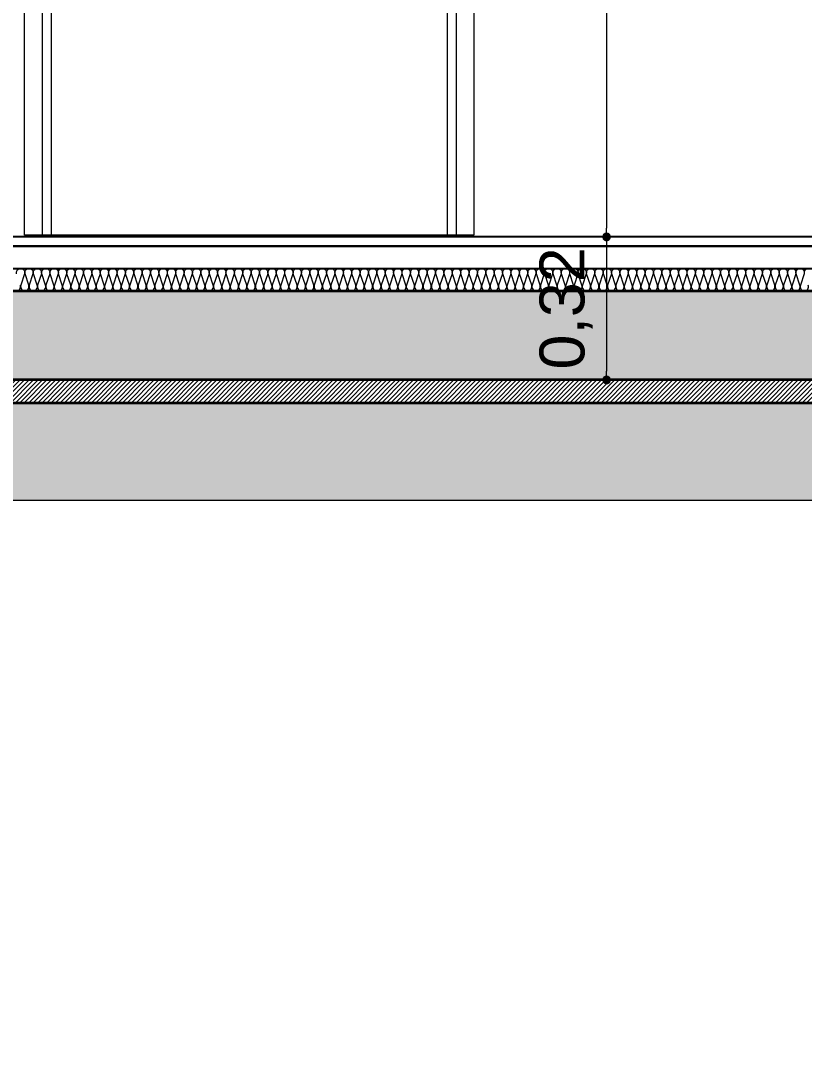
# Model space of a CAD drawing. Header units: metres. Extents: x 1838950 to 1842843, y 5171318 to 5174224.
# Drawn here: x 1841227.222 to 1841228.976, y 5171389.575 to 5171391.866 of the extents above; entities that cross this region are included whole.
import ezdxf

# ---------------------------------------------------------------- set-up
doc = ezdxf.new("R2010")
doc.units = ezdxf.units.M
doc.header["$LTSCALE"] = 0.0254
doc.header["$PDMODE"] = 1
doc.header["$PDSIZE"] = -2
doc.layers.get('0').update_dxf_attribs({"lineweight": 18})
doc.layers.get('DEFPOINTS').update_dxf_attribs({"lineweight": 18})
doc.layers.add('00 CHAZAL Coupe A.5', color=7, linetype='Continuous', lineweight=18)
doc.layers.add('00 CHAZAL INVISIBLE ARCHI', color=7, linetype='Continuous', lineweight=5)
doc.styles.add('Arial', font='arial.ttf')
doc.dimstyles.new('IS', dxfattribs={"dimtxt": 302.065972, "dimasz": 9.92187e-05, "dimexe": 2e-07, "dimexo": 1e-06, "dimgap": 3e-07, "dimtad": 1, "dimzin": 3, "dimtxsty": 'Arial', "dimblk": 'DOT', "dimblk1": 'DOT', "dimblk2": 'DOT', "dimcen": 0, "dimdle": 1e-06, "dimazin": 0, "dimtfac": 1, "dimtix": 1, "dimtmove": 0, "dimatfit": 0, "dimldrblk": 'DOT', "dimfxl": 1e-06, "dimfxlon": 1, "dimfrac": 2, "dimtolj": 1, "dimtzin": 3, "dimarcsym": 0})

# ---------------------------------------------------------------- blocks, each defined once
blk = doc.blocks.new('Groupe-1793-1')
at = {"layer": '00 CHAZAL Coupe A.5', "color": 7, "linetype": 'Continuous', "lineweight": 13}
for p, q in [((1841224.4753, 5171391.3112), (1841246.3779, 5171391.3112)), ((1841224.4753, 5171391.2612), (1841246.3779, 5171391.2612))]:
    blk.add_line(p, q, dxfattribs=at)
at = {"layer": '00 CHAZAL Coupe A.5', "color": 7, "linetype": 'Continuous', "lineweight": 13, "flags": 128}
for points in [[(1841227.2128, 5171391.2612, 0.511611), (1841227.2217, 5171391.2735)], [(1841227.2133, 5171391.2988, -0.511611), (1841227.2222, 5171391.3112, -0.511611), (1841227.2311, 5171391.2988), (1841227.2227, 5171391.2735, 0.511611), (1841227.2316, 5171391.2612, 0.511611), (1841227.2404, 5171391.2735), (1841227.232, 5171391.2988, -0.511611), (1841227.2409, 5171391.3112, -0.511611), (1841227.2498, 5171391.2988), (1841227.2414, 5171391.2735, 0.511611), (1841227.2503, 5171391.2612, 0.511611), (1841227.2592, 5171391.2735), (1841227.2508, 5171391.2988, -0.511611), (1841227.2597, 5171391.3112, -0.511611), (1841227.2686, 5171391.2988), (1841227.2602, 5171391.2735, 0.511611), (1841227.2691, 5171391.2612, 0.511611), (1841227.2779, 5171391.2735), (1841227.2695, 5171391.2988, -0.511611), (1841227.2784, 5171391.3112, -0.511611), (1841227.2873, 5171391.2988), (1841227.2789, 5171391.2735, 0.511611), (1841227.2878, 5171391.2612, 0.511611), (1841227.2967, 5171391.2735), (1841227.2883, 5171391.2988, -0.511611), (1841227.2972, 5171391.3112, -0.511611), (1841227.3061, 5171391.2988), (1841227.2977, 5171391.2735, 0.511611), (1841227.3066, 5171391.2612, 0.511611), (1841227.3154, 5171391.2735), (1841227.307, 5171391.2988, -0.511611), (1841227.3159, 5171391.3112, -0.511611), (1841227.3248, 5171391.2988), (1841227.3164, 5171391.2735, 0.511611), (1841227.3253, 5171391.2612, 0.511611), (1841227.3342, 5171391.2735), (1841227.3258, 5171391.2988, -0.511611), (1841227.3347, 5171391.3112, -0.511611), (1841227.3436, 5171391.2988), (1841227.3352, 5171391.2735, 0.511611), (1841227.3441, 5171391.2612, 0.511611), (1841227.3529, 5171391.2735), (1841227.3445, 5171391.2988, -0.511611), (1841227.3534, 5171391.3112, -0.511611), (1841227.3623, 5171391.2988), (1841227.3539, 5171391.2735, 0.511611), (1841227.3628, 5171391.2612, 0.511611), (1841227.3717, 5171391.2735), (1841227.3633, 5171391.2988, -0.511611), (1841227.3722, 5171391.3112, -0.511611), (1841227.3811, 5171391.2988), (1841227.3727, 5171391.2735, 0.511611), (1841227.3816, 5171391.2612, 0.511611), (1841227.3904, 5171391.2735), (1841227.382, 5171391.2988, -0.511611), (1841227.3909, 5171391.3112, -0.511611), (1841227.3998, 5171391.2988), (1841227.3914, 5171391.2735, 0.511611), (1841227.4003, 5171391.2612, 0.511611), (1841227.4092, 5171391.2735), (1841227.4008, 5171391.2988, -0.511611), (1841227.4097, 5171391.3112, -0.511611), (1841227.4186, 5171391.2988), (1841227.4102, 5171391.2735, 0.511611), (1841227.4191, 5171391.2612, 0.511611), (1841227.4279, 5171391.2735), (1841227.4195, 5171391.2988, -0.511611), (1841227.4284, 5171391.3112, -0.511611), (1841227.4373, 5171391.2988), (1841227.4289, 5171391.2735, 0.511611), (1841227.4378, 5171391.2612, 0.511611), (1841227.4467, 5171391.2735), (1841227.4383, 5171391.2988, -0.511611), (1841227.4472, 5171391.3112, -0.511611), (1841227.4561, 5171391.2988), (1841227.4477, 5171391.2735, 0.511611), (1841227.4566, 5171391.2612, 0.511611), (1841227.4654, 5171391.2735), (1841227.457, 5171391.2988, -0.511611), (1841227.4659, 5171391.3112, -0.511611), (1841227.4748, 5171391.2988), (1841227.4664, 5171391.2735, 0.511611), (1841227.4753, 5171391.2612, 0.511611), (1841227.4842, 5171391.2735), (1841227.4758, 5171391.2988, -0.511611), (1841227.4847, 5171391.3112, -0.511611), (1841227.4936, 5171391.2988), (1841227.4852, 5171391.2735, 0.511611), (1841227.4941, 5171391.2612, 0.511611), (1841227.5029, 5171391.2735), (1841227.4945, 5171391.2988, -0.511611), (1841227.5034, 5171391.3112, -0.511611), (1841227.5123, 5171391.2988), (1841227.5039, 5171391.2735, 0.511611), (1841227.5128, 5171391.2612, 0.511611), (1841227.5217, 5171391.2735), (1841227.5133, 5171391.2988, -0.511611), (1841227.5222, 5171391.3112, -0.511611), (1841227.5311, 5171391.2988), (1841227.5227, 5171391.2735, 0.511611), (1841227.5316, 5171391.2612, 0.511611), (1841227.5404, 5171391.2735), (1841227.532, 5171391.2988, -0.511611), (1841227.5409, 5171391.3112, -0.511611), (1841227.5498, 5171391.2988), (1841227.5414, 5171391.2735, 0.511611), (1841227.5503, 5171391.2612, 0.511611), (1841227.5592, 5171391.2735), (1841227.555, 5171391.2862)], [(1841227.555, 5171391.2862), (1841227.5508, 5171391.2988, -0.511611), (1841227.5597, 5171391.3112, -0.511611), (1841227.5686, 5171391.2988), (1841227.5602, 5171391.2735, 0.511611), (1841227.5691, 5171391.2612, 0.511611), (1841227.5779, 5171391.2735), (1841227.5695, 5171391.2988, -0.511611), (1841227.5784, 5171391.3112, -0.511611), (1841227.5873, 5171391.2988), (1841227.5789, 5171391.2735, 0.511611), (1841227.5878, 5171391.2612, 0.511611), (1841227.5967, 5171391.2735), (1841227.5883, 5171391.2988, -0.511611), (1841227.5972, 5171391.3112, -0.511611), (1841227.6061, 5171391.2988), (1841227.5977, 5171391.2735, 0.511611), (1841227.6066, 5171391.2612, 0.511611), (1841227.6154, 5171391.2735), (1841227.607, 5171391.2988, -0.511611), (1841227.6159, 5171391.3112, -0.511611), (1841227.6248, 5171391.2988), (1841227.6164, 5171391.2735, 0.511611), (1841227.6253, 5171391.2612, 0.511611), (1841227.6342, 5171391.2735), (1841227.6258, 5171391.2988, -0.511611), (1841227.6347, 5171391.3112, -0.511611), (1841227.6436, 5171391.2988), (1841227.6352, 5171391.2735, 0.511611), (1841227.6441, 5171391.2612, 0.511611), (1841227.6529, 5171391.2735), (1841227.6445, 5171391.2988, -0.511611), (1841227.6534, 5171391.3112, -0.511611), (1841227.6623, 5171391.2988), (1841227.6539, 5171391.2735, 0.511611), (1841227.6628, 5171391.2612, 0.511611), (1841227.6717, 5171391.2735), (1841227.6633, 5171391.2988, -0.511611), (1841227.6722, 5171391.3112, -0.511611), (1841227.6811, 5171391.2988), (1841227.6727, 5171391.2735, 0.511611), (1841227.6816, 5171391.2612, 0.511611), (1841227.6904, 5171391.2735), (1841227.682, 5171391.2988, -0.511611), (1841227.6909, 5171391.3112, -0.511611), (1841227.6998, 5171391.2988), (1841227.6914, 5171391.2735, 0.511611), (1841227.7003, 5171391.2612, 0.511611), (1841227.7092, 5171391.2735), (1841227.7008, 5171391.2988, -0.511611), (1841227.7097, 5171391.3112, -0.511611), (1841227.7186, 5171391.2988), (1841227.7102, 5171391.2735, 0.511611), (1841227.7191, 5171391.2612, 0.511611), (1841227.7279, 5171391.2735), (1841227.7195, 5171391.2988, -0.511611), (1841227.7284, 5171391.3112, -0.511611), (1841227.7373, 5171391.2988), (1841227.7289, 5171391.2735, 0.511611), (1841227.7378, 5171391.2612, 0.511611), (1841227.7467, 5171391.2735), (1841227.7383, 5171391.2988, -0.511611), (1841227.7472, 5171391.3112, -0.511611), (1841227.7561, 5171391.2988), (1841227.7477, 5171391.2735, 0.511611), (1841227.7566, 5171391.2612, 0.511611), (1841227.7654, 5171391.2735), (1841227.757, 5171391.2988, -0.511611), (1841227.7659, 5171391.3112, -0.511611), (1841227.7748, 5171391.2988), (1841227.7664, 5171391.2735, 0.511611), (1841227.7753, 5171391.2612, 0.511611), (1841227.7842, 5171391.2735), (1841227.7758, 5171391.2988, -0.511611), (1841227.7847, 5171391.3112, -0.511611), (1841227.7936, 5171391.2988), (1841227.7852, 5171391.2735, 0.511611), (1841227.7941, 5171391.2612, 0.511611), (1841227.8029, 5171391.2735), (1841227.7945, 5171391.2988, -0.511611), (1841227.8034, 5171391.3112, -0.511611), (1841227.8123, 5171391.2988), (1841227.8039, 5171391.2735, 0.511611), (1841227.8128, 5171391.2612, 0.511611), (1841227.8217, 5171391.2735), (1841227.8133, 5171391.2988, -0.511611), (1841227.8222, 5171391.3112, -0.511611), (1841227.8311, 5171391.2988), (1841227.8227, 5171391.2735, 0.511611), (1841227.8316, 5171391.2612, 0.511611), (1841227.8404, 5171391.2735), (1841227.832, 5171391.2988, -0.511611), (1841227.8409, 5171391.3112, -0.511611), (1841227.8498, 5171391.2988), (1841227.8414, 5171391.2735, 0.511611), (1841227.8503, 5171391.2612, 0.511611), (1841227.8592, 5171391.2735), (1841227.8508, 5171391.2988, -0.511611), (1841227.8597, 5171391.3112, -0.511611), (1841227.8686, 5171391.2988), (1841227.8602, 5171391.2735, 0.511611), (1841227.8691, 5171391.2612, 0.511611), (1841227.8779, 5171391.2735), (1841227.8695, 5171391.2988, -0.511611), (1841227.8784, 5171391.3112, -0.511611), (1841227.8873, 5171391.2988), (1841227.8789, 5171391.2735, 0.511611), (1841227.8878, 5171391.2612, 0.511611), (1841227.8967, 5171391.2735), (1841227.8883, 5171391.2988, -0.511611), (1841227.8972, 5171391.3112)], [(1841227.8972, 5171391.3112, -0.511611), (1841227.9061, 5171391.2988), (1841227.8977, 5171391.2735, 0.511611), (1841227.9066, 5171391.2612, 0.511611), (1841227.9154, 5171391.2735), (1841227.907, 5171391.2988, -0.511611), (1841227.9159, 5171391.3112, -0.511611), (1841227.9248, 5171391.2988), (1841227.9164, 5171391.2735, 0.511611), (1841227.9253, 5171391.2612, 0.511611), (1841227.9342, 5171391.2735), (1841227.9258, 5171391.2988, -0.511611), (1841227.9347, 5171391.3112, -0.511611), (1841227.9436, 5171391.2988), (1841227.9352, 5171391.2735, 0.511611), (1841227.9441, 5171391.2612, 0.511611), (1841227.9529, 5171391.2735), (1841227.9445, 5171391.2988, -0.511611), (1841227.9534, 5171391.3112, -0.511611), (1841227.9623, 5171391.2988), (1841227.9539, 5171391.2735, 0.511611), (1841227.9628, 5171391.2612, 0.511611), (1841227.9717, 5171391.2735), (1841227.9633, 5171391.2988, -0.511611), (1841227.9722, 5171391.3112, -0.511611), (1841227.9811, 5171391.2988), (1841227.9727, 5171391.2735, 0.511611), (1841227.9816, 5171391.2612, 0.511611), (1841227.9904, 5171391.2735), (1841227.982, 5171391.2988, -0.511611), (1841227.9909, 5171391.3112, -0.511611), (1841227.9998, 5171391.2988), (1841227.9914, 5171391.2735, 0.511611), (1841228.0003, 5171391.2612, 0.511611), (1841228.0092, 5171391.2735), (1841228.0008, 5171391.2988, -0.511611), (1841228.0097, 5171391.3112, -0.511611), (1841228.0186, 5171391.2988), (1841228.0102, 5171391.2735, 0.511611), (1841228.0191, 5171391.2612, 0.511611), (1841228.0279, 5171391.2735), (1841228.0195, 5171391.2988, -0.511611), (1841228.0284, 5171391.3112, -0.511611), (1841228.0373, 5171391.2988), (1841228.0289, 5171391.2735, 0.511611), (1841228.0378, 5171391.2612, 0.511611), (1841228.0467, 5171391.2735), (1841228.0383, 5171391.2988, -0.511611), (1841228.0472, 5171391.3112, -0.511611), (1841228.0561, 5171391.2988), (1841228.0477, 5171391.2735, 0.511611), (1841228.0566, 5171391.2612, 0.511611), (1841228.0654, 5171391.2735), (1841228.057, 5171391.2988, -0.511611), (1841228.0659, 5171391.3112, -0.511611), (1841228.0748, 5171391.2988), (1841228.0664, 5171391.2735, 0.511611), (1841228.0753, 5171391.2612, 0.511611), (1841228.0842, 5171391.2735), (1841228.0758, 5171391.2988, -0.511611), (1841228.0847, 5171391.3112, -0.511611), (1841228.0936, 5171391.2988), (1841228.0852, 5171391.2735, 0.511611), (1841228.0941, 5171391.2612, 0.511611), (1841228.1029, 5171391.2735), (1841228.0945, 5171391.2988, -0.511611), (1841228.1034, 5171391.3112, -0.511611), (1841228.1123, 5171391.2988), (1841228.1039, 5171391.2735, 0.511611), (1841228.1128, 5171391.2612, 0.511611), (1841228.1217, 5171391.2735), (1841228.1133, 5171391.2988, -0.511611), (1841228.1222, 5171391.3112, -0.511611), (1841228.1311, 5171391.2988), (1841228.1227, 5171391.2735, 0.511611), (1841228.1316, 5171391.2612, 0.511611), (1841228.1404, 5171391.2735), (1841228.132, 5171391.2988, -0.511611), (1841228.1409, 5171391.3112, -0.511611), (1841228.1498, 5171391.2988), (1841228.1414, 5171391.2735, 0.511611), (1841228.1503, 5171391.2612, 0.511611), (1841228.1592, 5171391.2735), (1841228.1508, 5171391.2988, -0.511611), (1841228.1597, 5171391.3112, -0.511611), (1841228.1686, 5171391.2988), (1841228.1602, 5171391.2735, 0.511611), (1841228.1691, 5171391.2612, 0.511611), (1841228.1779, 5171391.2735), (1841228.1695, 5171391.2988, -0.511611), (1841228.1784, 5171391.3112, -0.511611), (1841228.1873, 5171391.2988), (1841228.1789, 5171391.2735, 0.511611), (1841228.1878, 5171391.2612, 0.511611), (1841228.1967, 5171391.2735), (1841228.1883, 5171391.2988, -0.511611), (1841228.1972, 5171391.3112, -0.511611), (1841228.2061, 5171391.2988), (1841228.1977, 5171391.2735, 0.511611), (1841228.2066, 5171391.2612, 0.511611), (1841228.2154, 5171391.2735), (1841228.207, 5171391.2988, -0.511611), (1841228.2159, 5171391.3112, -0.511611), (1841228.2248, 5171391.2988), (1841228.2164, 5171391.2735, 0.511611), (1841228.2253, 5171391.2612, 0.511611), (1841228.2342, 5171391.2735), (1841228.2258, 5171391.2988, -0.511611), (1841228.2347, 5171391.3112, -0.511611), (1841228.2436, 5171391.2988), (1841228.2394, 5171391.2862)], [(1841228.2394, 5171391.2862), (1841228.2352, 5171391.2735, 0.511611), (1841228.2441, 5171391.2612, 0.511611), (1841228.2529, 5171391.2735), (1841228.2445, 5171391.2988, -0.511611), (1841228.2534, 5171391.3112, -0.511611), (1841228.2623, 5171391.2988), (1841228.2539, 5171391.2735, 0.511611), (1841228.2628, 5171391.2612, 0.511611), (1841228.2717, 5171391.2735), (1841228.2633, 5171391.2988, -0.511611), (1841228.2722, 5171391.3112, -0.511611), (1841228.2811, 5171391.2988), (1841228.2727, 5171391.2735, 0.511611), (1841228.2816, 5171391.2612, 0.511611), (1841228.2904, 5171391.2735), (1841228.282, 5171391.2988, -0.511611), (1841228.2909, 5171391.3112, -0.511611), (1841228.2998, 5171391.2988), (1841228.2914, 5171391.2735, 0.511611), (1841228.3003, 5171391.2612, 0.511611), (1841228.3092, 5171391.2735), (1841228.3008, 5171391.2988, -0.511611), (1841228.3097, 5171391.3112, -0.511611), (1841228.3186, 5171391.2988), (1841228.3102, 5171391.2735, 0.511611), (1841228.3191, 5171391.2612, 0.511611), (1841228.3279, 5171391.2735), (1841228.3195, 5171391.2988, -0.511611), (1841228.3284, 5171391.3112, -0.511611), (1841228.3373, 5171391.2988), (1841228.3289, 5171391.2735, 0.511611), (1841228.3378, 5171391.2612, 0.511611), (1841228.3467, 5171391.2735), (1841228.3383, 5171391.2988, -0.511611), (1841228.3472, 5171391.3112, -0.511611), (1841228.3561, 5171391.2988), (1841228.3477, 5171391.2735, 0.511611), (1841228.3566, 5171391.2612, 0.511611), (1841228.3654, 5171391.2735), (1841228.357, 5171391.2988, -0.511611), (1841228.3659, 5171391.3112, -0.511611), (1841228.3748, 5171391.2988), (1841228.3664, 5171391.2735, 0.511611), (1841228.3753, 5171391.2612, 0.511611), (1841228.3842, 5171391.2735), (1841228.3758, 5171391.2988, -0.511611), (1841228.3847, 5171391.3112, -0.511611), (1841228.3936, 5171391.2988), (1841228.3852, 5171391.2735, 0.511611), (1841228.3941, 5171391.2612, 0.511611), (1841228.4029, 5171391.2735), (1841228.3945, 5171391.2988, -0.511611), (1841228.4034, 5171391.3112, -0.511611), (1841228.4123, 5171391.2988), (1841228.4039, 5171391.2735, 0.511611), (1841228.4128, 5171391.2612, 0.511611), (1841228.4217, 5171391.2735), (1841228.4133, 5171391.2988, -0.511611), (1841228.4222, 5171391.3112, -0.511611), (1841228.4311, 5171391.2988), (1841228.4227, 5171391.2735, 0.511611), (1841228.4316, 5171391.2612, 0.511611), (1841228.4404, 5171391.2735), (1841228.432, 5171391.2988, -0.511611), (1841228.4409, 5171391.3112, -0.511611), (1841228.4498, 5171391.2988), (1841228.4414, 5171391.2735, 0.511611), (1841228.4503, 5171391.2612, 0.511611), (1841228.4592, 5171391.2735), (1841228.4508, 5171391.2988, -0.511611), (1841228.4597, 5171391.3112, -0.511611), (1841228.4686, 5171391.2988), (1841228.4602, 5171391.2735, 0.511611), (1841228.4691, 5171391.2612, 0.511611), (1841228.4779, 5171391.2735), (1841228.4695, 5171391.2988, -0.511611), (1841228.4784, 5171391.3112, -0.511611), (1841228.4873, 5171391.2988), (1841228.4789, 5171391.2735, 0.511611), (1841228.4878, 5171391.2612, 0.511611), (1841228.4967, 5171391.2735), (1841228.4883, 5171391.2988, -0.511611), (1841228.4972, 5171391.3112, -0.511611), (1841228.5061, 5171391.2988), (1841228.4977, 5171391.2735, 0.511611), (1841228.5066, 5171391.2612, 0.511611), (1841228.5154, 5171391.2735), (1841228.507, 5171391.2988, -0.511611), (1841228.5159, 5171391.3112, -0.511611), (1841228.5248, 5171391.2988), (1841228.5164, 5171391.2735, 0.511611), (1841228.5253, 5171391.2612, 0.511611), (1841228.5342, 5171391.2735), (1841228.5258, 5171391.2988, -0.511611), (1841228.5347, 5171391.3112, -0.511611), (1841228.5436, 5171391.2988), (1841228.5352, 5171391.2735, 0.511611), (1841228.5441, 5171391.2612, 0.511611), (1841228.5529, 5171391.2735), (1841228.5445, 5171391.2988, -0.511611), (1841228.5534, 5171391.3112, -0.511611), (1841228.5623, 5171391.2988), (1841228.5539, 5171391.2735, 0.511611), (1841228.5628, 5171391.2612, 0.511611), (1841228.5717, 5171391.2735), (1841228.5633, 5171391.2988, -0.511611), (1841228.5722, 5171391.3112, -0.511611), (1841228.5811, 5171391.2988), (1841228.5727, 5171391.2735, 0.511611), (1841228.5816, 5171391.2612)], [(1841228.5816, 5171391.2612, 0.511611), (1841228.5904, 5171391.2735), (1841228.582, 5171391.2988, -0.511611), (1841228.5909, 5171391.3112, -0.511611), (1841228.5998, 5171391.2988), (1841228.5914, 5171391.2735, 0.511611), (1841228.6003, 5171391.2612, 0.511611), (1841228.6092, 5171391.2735), (1841228.6008, 5171391.2988, -0.511611), (1841228.6097, 5171391.3112, -0.511611), (1841228.6186, 5171391.2988), (1841228.6102, 5171391.2735, 0.511611), (1841228.6191, 5171391.2612, 0.511611), (1841228.6279, 5171391.2735), (1841228.6195, 5171391.2988, -0.511611), (1841228.6284, 5171391.3112, -0.511611), (1841228.6373, 5171391.2988), (1841228.6289, 5171391.2735, 0.511611), (1841228.6378, 5171391.2612, 0.511611), (1841228.6467, 5171391.2735), (1841228.6383, 5171391.2988, -0.511611), (1841228.6472, 5171391.3112, -0.511611), (1841228.6561, 5171391.2988), (1841228.6477, 5171391.2735, 0.511611), (1841228.6566, 5171391.2612, 0.511611), (1841228.6654, 5171391.2735), (1841228.657, 5171391.2988, -0.511611), (1841228.6659, 5171391.3112, -0.511611), (1841228.6748, 5171391.2988), (1841228.6664, 5171391.2735, 0.511611), (1841228.6753, 5171391.2612, 0.511611), (1841228.6842, 5171391.2735), (1841228.6758, 5171391.2988, -0.511611), (1841228.6847, 5171391.3112, -0.511611), (1841228.6936, 5171391.2988), (1841228.6852, 5171391.2735, 0.511611), (1841228.6941, 5171391.2612, 0.511611), (1841228.7029, 5171391.2735), (1841228.6945, 5171391.2988, -0.511611), (1841228.7034, 5171391.3112, -0.511611), (1841228.7123, 5171391.2988), (1841228.7039, 5171391.2735, 0.511611), (1841228.7128, 5171391.2612, 0.511611), (1841228.7217, 5171391.2735), (1841228.7133, 5171391.2988, -0.511611), (1841228.7222, 5171391.3112, -0.511611), (1841228.7311, 5171391.2988), (1841228.7227, 5171391.2735, 0.511611), (1841228.7316, 5171391.2612, 0.511611), (1841228.7404, 5171391.2735), (1841228.732, 5171391.2988, -0.511611), (1841228.7409, 5171391.3112, -0.511611), (1841228.7498, 5171391.2988), (1841228.7414, 5171391.2735, 0.511611), (1841228.7503, 5171391.2612, 0.511611), (1841228.7592, 5171391.2735), (1841228.7508, 5171391.2988, -0.511611), (1841228.7597, 5171391.3112, -0.511611), (1841228.7686, 5171391.2988), (1841228.7602, 5171391.2735, 0.511611), (1841228.7691, 5171391.2612, 0.511611), (1841228.7779, 5171391.2735), (1841228.7695, 5171391.2988, -0.511611), (1841228.7784, 5171391.3112, -0.511611), (1841228.7873, 5171391.2988), (1841228.7789, 5171391.2735, 0.511611), (1841228.7878, 5171391.2612, 0.511611), (1841228.7967, 5171391.2735), (1841228.7883, 5171391.2988, -0.511611), (1841228.7972, 5171391.3112, -0.511611), (1841228.8061, 5171391.2988), (1841228.7977, 5171391.2735, 0.511611), (1841228.8066, 5171391.2612, 0.511611), (1841228.8154, 5171391.2735), (1841228.807, 5171391.2988, -0.511611), (1841228.8159, 5171391.3112, -0.511611), (1841228.8248, 5171391.2988), (1841228.8164, 5171391.2735, 0.511611), (1841228.8253, 5171391.2612, 0.511611), (1841228.8342, 5171391.2735), (1841228.8258, 5171391.2988, -0.511611), (1841228.8347, 5171391.3112, -0.511611), (1841228.8436, 5171391.2988), (1841228.8352, 5171391.2735, 0.511611), (1841228.8441, 5171391.2612, 0.511611), (1841228.8529, 5171391.2735), (1841228.8445, 5171391.2988, -0.511611), (1841228.8534, 5171391.3112, -0.511611), (1841228.8623, 5171391.2988), (1841228.8539, 5171391.2735, 0.511611), (1841228.8628, 5171391.2612, 0.511611), (1841228.8717, 5171391.2735), (1841228.8633, 5171391.2988, -0.511611), (1841228.8722, 5171391.3112, -0.511611), (1841228.8811, 5171391.2988), (1841228.8727, 5171391.2735, 0.511611), (1841228.8816, 5171391.2612, 0.511611), (1841228.8904, 5171391.2735), (1841228.882, 5171391.2988, -0.511611), (1841228.8909, 5171391.3112, -0.511611), (1841228.8998, 5171391.2988), (1841228.8914, 5171391.2735, 0.511611), (1841228.9003, 5171391.2612, 0.511611), (1841228.9092, 5171391.2735), (1841228.9008, 5171391.2988, -0.511611), (1841228.9097, 5171391.3112, -0.511611), (1841228.9186, 5171391.2988), (1841228.9102, 5171391.2735, 0.511611), (1841228.9191, 5171391.2612, 0.511611), (1841228.9279, 5171391.2735), (1841228.9237, 5171391.2862)], [(1841228.9237, 5171391.2862), (1841228.9195, 5171391.2988, -0.511611), (1841228.9284, 5171391.3112, -0.511611), (1841228.9373, 5171391.2988), (1841228.9289, 5171391.2735, 0.511611), (1841228.9378, 5171391.2612, 0.511611), (1841228.9467, 5171391.2735), (1841228.9383, 5171391.2988, -0.511611), (1841228.9472, 5171391.3112, -0.511611), (1841228.9561, 5171391.2988), (1841228.9477, 5171391.2735, 0.511611), (1841228.9566, 5171391.2612, 0.511611), (1841228.9654, 5171391.2735), (1841228.957, 5171391.2988, -0.511611), (1841228.9659, 5171391.3112, -0.511611), (1841228.9748, 5171391.2988), (1841228.9664, 5171391.2735, 0.511611), (1841228.9753, 5171391.2612, 0.511611), (1841228.9842, 5171391.2735)], [(1841228.9758, 5171391.2988, -0.511611), (1841228.9847, 5171391.3112, -0.511611)]]:
    blk.add_lwpolyline(points, format="xyb", dxfattribs=at)
blk = doc.blocks.new('Groupe-1797-1')
at = {"layer": '00 CHAZAL Coupe A.5', "color": 7, "linetype": 'Continuous', "lineweight": 18, "flags": 128}
blk.add_lwpolyline([(1841227.2309, 5171393.4854), (1841228.2362, 5171393.4854), (1841228.2362, 5171391.3854), (1841227.2309, 5171391.3854)], close=True, dxfattribs=at)
at = {"layer": '00 CHAZAL Coupe A.5', "color": 7, "linetype": 'Continuous', "lineweight": 13, "flags": 128}
blk.add_lwpolyline([(1841227.2709, 5171393.4454), (1841228.1962, 5171393.4454), (1841228.1962, 5171391.3854), (1841227.2709, 5171391.3854)], close=True, dxfattribs=at)
at = {"layer": '00 CHAZAL Coupe A.5', "color": 7, "linetype": 'Continuous', "lineweight": 5, "flags": 128}
blk.add_lwpolyline([(1841227.2909, 5171393.4254), (1841228.1762, 5171393.4254), (1841228.1762, 5171391.3854), (1841227.2909, 5171391.3854)], close=True, dxfattribs=at)
blk = doc.blocks.new('_DOT')
at = {"color": 0, "linetype": 'ByBlock', "lineweight": -2}
blk.add_line((-0.5, 0), (-1, 0), dxfattribs=at)
at = {"color": 0, "linetype": 'ByBlock', "const_width": 0.5}
blk.add_lwpolyline([(-0.25, 0, 1), (0.25, 0, 1)], format="xyb", close=True, dxfattribs=at)
blk = doc.blocks.new('*D637')
at = {"layer": '00 CHAZAL Coupe A.5', "color": 0, "linetype": 'Continuous', "lineweight": -2, "transparency": 16777216}
for p, q in [((1841228.5327, 5171393.8514), (1841228.5329, 5171393.8514)), ((1841228.5329, 5171393.8315), (1841228.5329, 5171391.4015)), ((1841228.5327, 5171391.3817), (1841228.5329, 5171391.3817))]:
    blk.add_line(p, q, dxfattribs=at)
at = {"layer": 'DEFPOINTS', "color": 0, "transparency": 16777216}
for p in [(1841228.265, 5171393.8514), (1841228.1391, 5171391.3817), (1841228.5329, 5171391.3817)]:
    blk.add_point(p, dxfattribs=at)
at = {"layer": '00 CHAZAL Coupe A.5', "color": 0, "lineweight": -2, "transparency": 16777216, "xscale": 0.01984375, "yscale": 0.01984375, "zscale": 0.01984375}
for p, rotation in [((1841228.5329, 5171393.8514), 90), ((1841228.5329, 5171391.3817), 270)]:
    blk.add_blockref('_DOT', p, dxfattribs=dict(at, rotation=rotation))
at = {"layer": '00 CHAZAL Coupe A.5', "color": 0, "lineweight": 5, "transparency": 16777216, "insert": (1841228.4425, 5171392.6165), "char_height": 0.10051, "attachment_point": 5, "rotation": 90, "style": 'Arial'}
blk.add_mtext('\\A1;2,47', dxfattribs=at)
blk = doc.blocks.new('*D638')
at = {"layer": '00 CHAZAL Coupe A.5', "color": 0, "linetype": 'Continuous', "lineweight": -2, "transparency": 16777216}
for p, q in [((1841228.5327, 5171391.3817), (1841228.5329, 5171391.3817)), ((1841228.5329, 5171391.3619), (1841228.5329, 5171391.0816)), ((1841228.5327, 5171391.0617), (1841228.5329, 5171391.0617))]:
    blk.add_line(p, q, dxfattribs=at)
at = {"layer": 'DEFPOINTS', "color": 0, "transparency": 16777216}
for p in [(1841228.1391, 5171391.3817), (1841228.3238, 5171391.0617), (1841228.5329, 5171391.0617)]:
    blk.add_point(p, dxfattribs=at)
at = {"layer": '00 CHAZAL Coupe A.5', "color": 0, "lineweight": -2, "transparency": 16777216, "xscale": 0.01984375, "yscale": 0.01984375, "zscale": 0.01984375}
for p, rotation in [((1841228.5329, 5171391.3817), 90), ((1841228.5329, 5171391.0617), 270)]:
    blk.add_blockref('_DOT', p, dxfattribs=dict(at, rotation=rotation))
at = {"layer": '00 CHAZAL Coupe A.5', "color": 0, "lineweight": 5, "transparency": 16777216, "insert": (1841228.4425, 5171391.2217), "char_height": 0.10051, "attachment_point": 5, "rotation": 90, "style": 'Arial'}
blk.add_mtext('\\A1;0,32', dxfattribs=at)
blk = doc.blocks.new('Groupe-2016-1')
at = {"layer": '00 CHAZAL Coupe A.5', "color": 7, "linetype": 'Continuous', "lineweight": 5}
for base, p1, p2, picture, middle in [((1841228.5329, 5171391.3817), (1841228.265, 5171393.8514), (1841228.1391, 5171391.3817), '*D637', (1841228.4425, 5171392.6165)), ((1841228.5329, 5171391.0617), (1841228.1391, 5171391.3817), (1841228.3238, 5171391.0617), '*D638', (1841228.4425, 5171391.2217))]:
    dim = blk.add_linear_dim(base=base, p1=p1, p2=p2, angle=270, dimstyle='IS', override={"dimtxt": 0.100506, "dimasz": 0.019844, "dimexe": 4e-05, "dimgap": 0.03, "dimpost": '<>', "dimtxsty": 'Arial', "dimdle": 0.0002, "dimtmove": 2, "dimfxl": 0.0002}, dxfattribs=at)
    dim.commit()
    dim.dimension.update_dxf_attribs({"geometry": picture, "text_midpoint": middle})

msp = doc.modelspace()

# ---------------------------------------------------------------- hatches: boundary and pattern name
at = {"layer": '00 CHAZAL Coupe A.5', "linetype": 'Continuous', "lineweight": 0, "true_color": 0xaaaaaa}
h = msp.add_hatch(color=253, dxfattribs=at)
h.paths.add_polyline_path([(1841239.1099, 5171403.2439), (1841238.9499, 5171403.2439), (1841238.9499, 5171402.522), (1841224.6549, 5171402.522), (1841224.6549, 5171402.8722), (1841224.4749, 5171402.8722), (1841224.4749, 5171402.3262), (1841224.4753, 5171402.3262), (1841224.4753, 5171402.2722), (1841231.9236, 5171402.2722), (1841231.9236, 5171399.7325), (1841224.6553, 5171399.7325), (1841224.6553, 5171399.7322), (1841224.4753, 5171399.7322), (1841224.4753, 5171399.4822), (1841236.9879, 5171399.4822), (1841236.9879, 5171399.1129), (1841237.088, 5171399.1129), (1841237.088, 5171399.4822), (1841238.9303, 5171399.4822), (1841238.9303, 5171396.9425), (1841224.4753, 5171396.9425), (1841224.4753, 5171396.6924), (1841246.3779, 5171396.6924), (1841246.3779, 5171394.1015), (1841224.4753, 5171394.1015), (1841224.4753, 5171394.1014), (1841224.475, 5171394.1014), (1841224.475, 5171393.8514), (1841246.3779, 5171393.8514), (1841246.3779, 5171391.2612), (1841224.4753, 5171391.2612), (1841224.4753, 5171390.5112), (1841224.6553, 5171390.5657), (1841224.6553, 5171391.0317), (1841224.655, 5171391.0317), (1841224.655, 5171391.0617), (1841241.8826, 5171391.0617), (1841241.8826, 5171387.4772), (1841242.0826, 5171387.5343), (1841242.0826, 5171388.1704), (1841244.3829, 5171388.1704), (1841244.3829, 5171387.5928), (1841244.5758, 5171387.6477), (1841244.5758, 5171388.221), (1841251.1924, 5171388.221), (1841251.1924, 5171387.7397), (1841251.3529, 5171387.7877), (1841251.3529, 5171393.7041), (1841251.3532, 5171393.7041), (1841251.3532, 5171393.7364), (1841251.3524, 5171393.7364), (1841251.3524, 5171395.1234), (1841251.233, 5171395.1344), (1841251.233, 5171395.1634), (1841251.232, 5171395.1634), (1841251.232, 5171395.1656), (1841251.1924, 5171395.1656), (1841251.1924, 5171394.1015), (1841246.5578, 5171394.1015), (1841246.5578, 5171396.7225), (1841251.1924, 5171396.7225), (1841251.1924, 5171396.4894), (1841251.3524, 5171396.4894), (1841251.3524, 5171396.5307), (1841251.3529, 5171396.5307), (1841251.3529, 5171396.5567), (1841251.3524, 5171396.5567), (1841251.3524, 5171396.7225), (1841252.3408, 5171396.7225), (1841252.3408, 5171396.9289), (1841251.7205, 5171396.938), (1841251.7205, 5171396.9378), (1841251.3624, 5171396.9425), (1841251.3524, 5171396.9425), (1841251.3524, 5171397.0702), (1841251.3529, 5171397.0702), (1841251.3529, 5171397.2461), (1841251.3524, 5171397.2461), (1841251.3524, 5171397.2682), (1841251.3525, 5171397.2682), (1841251.3525, 5171397.4122), (1841251.3523, 5171397.4122), (1841251.3523, 5171397.4392), (1841251.1924, 5171397.4392), (1841251.1924, 5171396.9425), (1841245.1091, 5171396.9425), (1841245.0859, 5171396.9707), (1841245.0026, 5171397.1727), (1841244.92, 5171397.1734), (1841244.92, 5171397.1734), (1841244.9193, 5171397.1734), (1841244.9193, 5171396.9443), (1841244.9196, 5171396.9425), (1841239.1105, 5171396.9425), (1841239.1105, 5171399.2922), (1841239.1099, 5171399.2922), (1841239.1099, 5171399.5122), (1841244.863, 5171399.5122), (1841244.863, 5171399.5125), (1841244.9574, 5171399.5125), (1841244.9574, 5171399.4392), (1841245.1173, 5171399.4392), (1841245.1173, 5171399.4452), (1841245.1176, 5171399.4452), (1841245.1176, 5171399.5125), (1841246.106, 5171399.5125), (1841246.106, 5171399.7247), (1841245.4555, 5171399.7356), (1841245.455, 5171399.7343), (1841245.1176, 5171399.7399), (1841245.1176, 5171400.2325), (1841244.8176, 5171400.2325), (1841244.8176, 5171399.7325), (1841239.1099, 5171399.7325)])
h.paths.add_polyline_path([(1841244.3829, 5171391.0412), (1841244.3829, 5171388.4209), (1841242.0826, 5171388.4209), (1841242.0826, 5171391.0412)])
h.paths.add_polyline_path([(1841246.3779, 5171391.0412), (1841246.3779, 5171388.421), (1841244.5758, 5171388.421), (1841244.5758, 5171391.0412)])
h.paths.add_polyline_path([(1841251.1924, 5171391.0412), (1841251.1924, 5171390.9013), (1841251.1926, 5171390.9013), (1841251.1926, 5171390.8638), (1841251.1926, 5171390.8638), (1841251.1926, 5171388.421), (1841246.5578, 5171388.421), (1841246.5578, 5171391.0412)])
h.paths.add_polyline_path([(1841251.1924, 5171393.8815), (1841251.1924, 5171391.2612), (1841246.5579, 5171391.2612), (1841246.5579, 5171393.8815)])
h.paths.add_polyline_path([(1841244.92, 5171397.1734), (1841244.92, 5171397.1725), (1841244.9193, 5171397.1734)])
h.paths.add_polyline_path([(1841238.9303, 5171402.302), (1841238.9303, 5171399.7325), (1841238.5979, 5171399.7325), (1841232.1036, 5171399.7325), (1841232.1036, 5171402.3015), (1841238.8522, 5171402.302)])
at = {"layer": '00 CHAZAL Coupe A.5', "linetype": 'Continuous', "lineweight": 5, "true_color": 0xc0c0c0}
h = msp.add_hatch(dxfattribs=at)
h.set_pattern_fill('BOIS 45', color=9, style=0, pattern_type=2)
h.set_pattern_definition([(45, (388.169114, 220.869576), (0, -0.01), [])])
h.paths.add_polyline_path([(1841224.655, 5171391.0617), (1841241.8826, 5171391.0617), (1841241.8826, 5171391.0084), (1841224.655, 5171391.0084)])
at = {"layer": '00 CHAZAL Coupe A.5', "linetype": 'Continuous', "lineweight": 18, "true_color": 0x848484}
h = msp.add_hatch(dxfattribs=at)
h.set_pattern_fill('TERRE', color=252, style=0, pattern_type=2)
h.set_pattern_definition([(50.653053618, (8059.75722, -2728.5677), (-2e-14, -0.512282759326), [0.473175133422, -0.18927005337]), (50.653053618, (8059.75794, -2728.71344), (-2e-14, -0.512282759326), [0.66131157138, -0.00113361541]), (50.653053618, (8059.75722, -2728.641), (-2e-14, -0.512282759326), [0.567810160106, -0.094635026684]), (50.653053618, (8059.75722, -2728.4944), (-2e-14, -0.512282759326), [0.378540106738, -0.283905080053]), (-50.653053618, (8059.93722, -2728.20116), (-2e-14, -0.512282759326), [0.047317513342, -0.61512767345]), (-50.653053618, (8059.87722, -2728.20116), (-2e-14, -0.512282759326), [0.094635026684, -0.567810160106]), (-50.653053618, (8059.8174, -2728.20116), (-2e-14, -0.512282759326), [0.141666563576, -0.520778623215]), (-50.653053618, (8059.75722, -2728.20116), (-2e-14, -0.512282759326), [0.18927005337, -0.47317513342]), (50.653053618, (8060.05794, -2728.71344), (-2e-14, -0.512282759326), [0.188136437957, -0.474308748834]), (50.653053618, (8060.11794, -2728.71344), (-2e-14, -0.512282759326), [0.093501411273, -0.56894377552]), (50.653053618, (8059.99794, -2728.71344), (-2e-14, -0.512282759326), [0.28277146464, -0.37967372215]), (-50.653053618, (8060.14722, -2728.2378), (-2e-14, -0.512282759326), [0.047317513342, -0.61512767345]), (-50.653053618, (8060.11722, -2728.27447), (-2e-14, -0.512282759326), [0.094635026684, -0.567810160106]), (-50.653053618, (8060.08722, -2728.31112), (-2e-14, -0.512282759326), [0.141952540027, -0.520492646764]), (-50.653053618, (8060.05722, -2728.34778), (-2e-14, -0.512282759326), [0.18927005337, -0.473175133422]), (-50.653053618, (8060.02722, -2728.38443), (-2e-14, -0.512282759326), [0.18927005337, -0.473175133422]), (-50.653053618, (8059.99722, -2728.4211), (-2e-14, -0.512282759326), [0.18927005337, -0.473175133422]), (-50.653053618, (8059.96722, -2728.45774), (-2e-14, -0.512282759326), [0.18927005337, -0.473175133422]), (-50.653053618, (8059.75722, -2728.27447), (-2e-14, -0.512282759326), [0.141952540027, -0.520492646764]), (-50.653053618, (8059.93722, -2728.4944), (-2e-14, -0.512282759326), [0.18927005337, -0.473175133422]), (-50.653053618, (8059.75722, -2728.34778), (-2e-14, -0.512282759326), [0.094635026684, -0.567810160106]), (-50.653053618, (8059.90722, -2728.53105), (-2e-14, -0.512282759326), [0.18927005337, -0.47317513342]), (-50.653053618, (8059.75722, -2728.42103), (-2e-14, -0.512282759326), [0.04735163323, -0.61509355356]), (-50.653053618, (8059.87723, -2728.5677), (-2e-14, -0.512282759326), [0.188117174406, -0.474328012385]), (-50.653053618, (8059.75722, -2728.49427), (-2e-14, -0.512282759326), [7.8680638e-05, -0.662366506153]), (-50.653053618, (8059.84725, -2728.60432), (-2e-14, -0.512282759326), [0.140796977538, -0.521648209253]), (-50.653053618, (8059.81723, -2728.641), (-2e-14, -0.512282759326), [0.093501564264, -0.568943622526]), (-50.653053618, (8059.78723, -2728.67766), (-2e-14, -0.512282759326), [0.046188138633, -0.616257048158])])
h.paths.add_polyline_path([(1841224.655, 5171391.0117), (1841241.8826, 5171391.0117), (1841241.8826, 5171390.7917), (1841241.8888, 5171390.7917), (1841241.8763, 5171388.276), (1841241.8818, 5171387.4786), (1841239.9012, 5171390.7917), (1841225.0013, 5171390.7917), (1841224.6553, 5171390.5657), (1841224.6553, 5171390.7917), (1841224.655, 5171390.7917)])

# ---------------------------------------------------------------- linework, layer by layer
at = {"layer": '00 CHAZAL Coupe A.5', "color": 7, "linetype": 'Continuous', "lineweight": 25, "flags": 128}
for points in [[(1841224.4753, 5171391.3817), (1841224.4753, 5171391.3607), (1841246.3779, 5171391.3607), (1841246.3779, 5171391.3817)], [(1841224.4753, 5171391.3607), (1841224.4753, 5171391.3107), (1841246.3779, 5171391.3107), (1841246.3779, 5171391.3607)]]:
    msp.add_lwpolyline(points, close=True, dxfattribs=at)
at = {"layer": '00 CHAZAL Coupe A.5', "color": 7, "linetype": 'Continuous', "lineweight": 35, "flags": 128}
msp.add_lwpolyline([(1841241.8826, 5171391.0617), (1841224.655, 5171391.0617), (1841224.655, 5171391.0317), (1841224.6553, 5171391.0317), (1841224.6553, 5171390.5657), (1841224.4753, 5171390.5112), (1841224.4753, 5171391.2612), (1841246.3779, 5171391.2612)], dxfattribs=at)
at = {"layer": '00 CHAZAL Coupe A.5', "color": 7, "linetype": 'Continuous', "lineweight": 18, "flags": 128}
msp.add_lwpolyline([(1841224.655, 5171391.0617), (1841241.8826, 5171391.0617), (1841241.8826, 5171391.0084), (1841224.655, 5171391.0084)], close=True, dxfattribs=at)
at = {"layer": '00 CHAZAL Coupe A.5', "color": 7, "linetype": 'Continuous', "lineweight": 5, "flags": 128}
msp.add_lwpolyline([(1841224.655, 5171391.0117), (1841241.8826, 5171391.0117), (1841241.8826, 5171390.7917), (1841241.8888, 5171390.7917), (1841241.8763, 5171388.276), (1841241.8818, 5171387.4786), (1841239.9012, 5171390.7917), (1841225.0013, 5171390.7917), (1841224.6553, 5171390.5657), (1841224.6553, 5171390.7917), (1841224.655, 5171390.7917)], close=True, dxfattribs=at)

# ---------------------------------------------------------------- block references
at = {"layer": '00 CHAZAL Coupe A.5', "color": 7}
for name in ['Groupe-1797-1', 'Groupe-1793-1']:
    msp.add_blockref(name, (0, 0), dxfattribs=at)
at = {"layer": '00 CHAZAL INVISIBLE ARCHI', "color": 7, "transparency": 33554687}
msp.add_blockref('Groupe-2016-1', (0, 0), dxfattribs=at)

doc.saveas('drawing.dxf')
